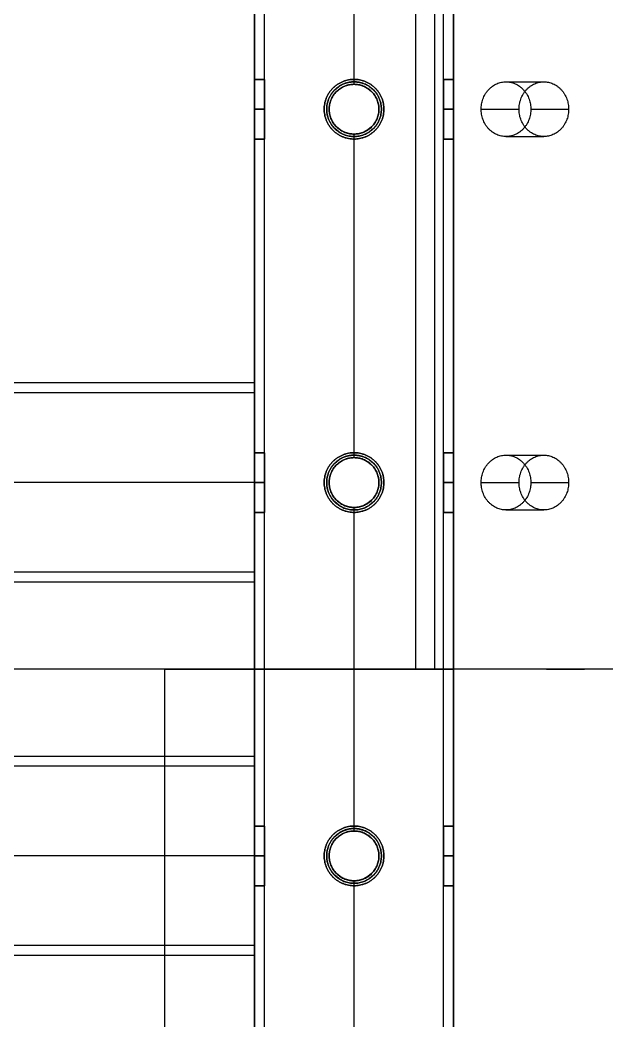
# Model space of a CAD drawing. Header units: millimetres. Extents: x -6529 to 809, y -8611 to 207.
# Drawn here: x -4727.2 to -4609.3, y -4500.6 to -4299.5 of the extents above; entities that cross this region are included whole.
import ezdxf

# ---------------------------------------------------------------- set-up
doc = ezdxf.new("R2010")
doc.units = ezdxf.units.MM
doc.header["$MEASUREMENT"] = 0
for name, color, linetype, true_color in [('gaten$11mm', 7, 'Continuous', 0xff6a35), ('platen', 7, 'Continuous', 0x007f00), ('staal', 5, 'Continuous', 0x0000ff)]:
    doc.layers.add(name, color=color, linetype=linetype, true_color=true_color)

# ---------------------------------------------------------------- blocks, each defined once
blk = doc.blocks.new('plaat base')
at = {"layer": 'platen'}
for p, q in [((545.5, 43.5), (545.5, 43.5, 18)), ((620.5, 43.5), (620.5, 43.5, 18)), ((540, 38), (540, 38, 18)), ((551, 38), (551, 38, 18)), ((615, 38), (615, 38, 18)), ((626, 38), (626, 38, 18)), ((545.5, 32.5), (545.5, 32.5, 18)), ((620.5, 32.5), (620.5, 32.5, 18)), ((58, -600), (1258, -600)), ((58, -600, 18), (1258, -600, 18)), ((20, -632), (20, -632, 18)), ((14.5, -637.5), (14.5, -637.5, 18)), ((25.5, -637.5), (25.5, -637.5, 18)), ((20, -643), (20, -643, 18)), ((20, -707), (20, -707, 18)), ((14.5, -712.5), (14.5, -712.5, 18)), ((25.5, -712.5), (25.5, -712.5, 18)), ((20, -718), (20, -718, 18))]:
    blk.add_line(p, q, dxfattribs=at)
for points in [[(658, 58), (508, 58), (358, 58)], [(658, 58, 18), (508, 58, 18), (358, 58, 18)], [(658, 58, 9), (508, 58, 9), (358, 58, 9)], [(658, 0), (658, 29), (658, 58)], [(658, 58), (658, 58, 9), (658, 58, 18)], [(658, 0, 18), (658, 29, 18), (658, 58, 18)], [(658, 0, 9), (658, 29, 9), (658, 58, 9)], [(658, 29), (658, 29, 9), (658, 29, 18)], [(58, -300), (58, -450), (58, -600)], [(58, -300, 18), (58, -450, 18), (58, -600, 18)], [(58, -300, 9), (58, -450, 9), (58, -600, 9)], [(58, -600), (29, -600), (0, -600)], [(0, -600), (0, -600, 9), (0, -600, 18)], [(58, -600, 18), (29, -600, 18), (0, -600, 18)], [(0, -600), (0, -750), (0, -900)], [(0, -600, 18), (0, -750, 18), (0, -900, 18)], [(58, -600, 9), (29, -600, 9), (0, -600, 9)], [(0, -600, 9), (0, -750, 9), (0, -900, 9)], [(29, -600), (29, -600, 9), (29, -600, 18)], [(58, -600), (58, -600, 9), (58, -600, 18)]]:
    blk.add_open_spline(points, degree=2, dxfattribs=at)
for points in [[(545.5, 43.5), (551, 43.5), (551, 38), (551, 32.5), (545.5, 32.5), (540, 32.5), (540, 38), (540, 43.5), (545.5, 43.5)], [(545.5, 43.5, 18), (551, 43.5, 18), (551, 38, 18), (551, 32.5, 18), (545.5, 32.5, 18), (540, 32.5, 18), (540, 38, 18), (540, 43.5, 18), (545.5, 43.5, 18)], [(620.5, 43.5), (626, 43.5), (626, 38), (626, 32.5), (620.5, 32.5), (615, 32.5), (615, 38), (615, 43.5), (620.5, 43.5)], [(620.5, 43.5, 18), (626, 43.5, 18), (626, 38, 18), (626, 32.5, 18), (620.5, 32.5, 18), (615, 32.5, 18), (615, 38, 18), (615, 43.5, 18), (620.5, 43.5, 18)], [(25.5, -637.5), (25.5, -643), (20, -643), (14.5, -643), (14.5, -637.5), (14.5, -632), (20, -632), (25.5, -632), (25.5, -637.5)], [(25.5, -637.5, 18), (25.5, -643, 18), (20, -643, 18), (14.5, -643, 18), (14.5, -637.5, 18), (14.5, -632, 18), (20, -632, 18), (25.5, -632, 18), (25.5, -637.5, 18)], [(25.5, -712.5), (25.5, -718), (20, -718), (14.5, -718), (14.5, -712.5), (14.5, -707), (20, -707), (25.5, -707), (25.5, -712.5)], [(25.5, -712.5, 18), (25.5, -718, 18), (20, -718, 18), (14.5, -718, 18), (14.5, -712.5, 18), (14.5, -707, 18), (20, -707, 18), (25.5, -707, 18), (25.5, -712.5, 18)]]:
    blk.add_rational_spline(points, [1, 0.707106781187, 1, 0.707106781187, 1, 0.707106781187, 1, 0.707106781187, 1], degree=2, knots=[-31.415927, -31.415927, -31.415927, -23.561945, -23.561945, -15.707963, -15.707963, -7.853982, -7.853982, 0, 0, 0], dxfattribs=at)
blk = doc.blocks.new('top plaat')
at = {"layer": 'platen'}
for p, q in [((20, -575), (20, -575, 18)), ((14.5, -580.5), (14.5, -580.5, 18)), ((25.5, -580.5), (25.5, -580.5, 18)), ((20, -586), (20, -586, 18)), ((0, -618), (1316, -618)), ((0, -618, 18), (1316, -618, 18)), ((20, -650), (20, -650, 18)), ((14.5, -655.5), (14.5, -655.5, 18)), ((25.5, -655.5), (25.5, -655.5, 18)), ((20, -661), (20, -661, 18)), ((20, -725), (20, -725, 18)), ((14.5, -730.5), (14.5, -730.5, 18)), ((25.5, -730.5), (25.5, -730.5, 18)), ((20, -736), (20, -736, 18))]:
    blk.add_line(p, q, dxfattribs=at)
for points in [[(0, 0), (0, -309), (0, -618), (0, -927), (0, -1236)], [(0, 0, 18), (0, -309, 18), (0, -618, 18), (0, -927, 18), (0, -1236, 18)], [(0, 0, 9), (0, -309, 9), (0, -618, 9), (0, -927, 9), (0, -1236, 9)]]:
    blk.add_open_spline(points, degree=2, knots=[4655.052018, 4655.052018, 4655.052018, 5274.345164, 5274.345164, 5893.638309, 5893.638309, 5893.638309], dxfattribs=at)
for points, knots in [([(25.5, -580.5), (25.5, -586), (20, -586), (14.5, -586), (14.5, -580.5), (14.5, -575), (20, -575), (25.5, -575), (25.5, -580.5)], [-31.415927, -31.415927, -31.415927, -23.561945, -23.561945, -15.707963, -15.707963, -7.853982, -7.853982, 0, 0, 0]), ([(25.5, -580.5, 18), (25.5, -586, 18), (20, -586, 18), (14.5, -586, 18), (14.5, -580.5, 18), (14.5, -575, 18), (20, -575, 18), (25.5, -575, 18), (25.5, -580.5, 18)], [-31.415927, -31.415927, -31.415927, -23.561945, -23.561945, -15.707963, -15.707963, -7.853982, -7.853982, 0, 0, 0]), ([(25.5, -580.5, 9), (25.5, -575, 9), (20, -575, 9), (14.5, -575, 9), (14.5, -580.5, 9), (14.5, -586, 9), (20, -586, 9), (25.5, -586, 9), (25.5, -580.5, 9)], [0, 0, 0, 7.853982, 7.853982, 15.707963, 15.707963, 23.561945, 23.561945, 31.415927, 31.415927, 31.415927]), ([(25.5, -655.5), (25.5, -661), (20, -661), (14.5, -661), (14.5, -655.5), (14.5, -650), (20, -650), (25.5, -650), (25.5, -655.5)], [-31.415927, -31.415927, -31.415927, -23.561945, -23.561945, -15.707963, -15.707963, -7.853982, -7.853982, 0, 0, 0]), ([(25.5, -655.5, 18), (25.5, -661, 18), (20, -661, 18), (14.5, -661, 18), (14.5, -655.5, 18), (14.5, -650, 18), (20, -650, 18), (25.5, -650, 18), (25.5, -655.5, 18)], [-31.415927, -31.415927, -31.415927, -23.561945, -23.561945, -15.707963, -15.707963, -7.853982, -7.853982, 0, 0, 0]), ([(25.5, -655.5, 9), (25.5, -650, 9), (20, -650, 9), (14.5, -650, 9), (14.5, -655.5, 9), (14.5, -661, 9), (20, -661, 9), (25.5, -661, 9), (25.5, -655.5, 9)], [0, 0, 0, 7.853982, 7.853982, 15.707963, 15.707963, 23.561945, 23.561945, 31.415927, 31.415927, 31.415927]), ([(25.5, -730.5), (25.5, -736), (20, -736), (14.5, -736), (14.5, -730.5), (14.5, -725), (20, -725), (25.5, -725), (25.5, -730.5)], [-31.415927, -31.415927, -31.415927, -23.561945, -23.561945, -15.707963, -15.707963, -7.853982, -7.853982, 0, 0, 0]), ([(25.5, -730.5, 18), (25.5, -736, 18), (20, -736, 18), (14.5, -736, 18), (14.5, -730.5, 18), (14.5, -725, 18), (20, -725, 18), (25.5, -725, 18), (25.5, -730.5, 18)], [-31.415927, -31.415927, -31.415927, -23.561945, -23.561945, -15.707963, -15.707963, -7.853982, -7.853982, 0, 0, 0]), ([(25.5, -730.5, 9), (25.5, -725, 9), (20, -725, 9), (14.5, -725, 9), (14.5, -730.5, 9), (14.5, -736, 9), (20, -736, 9), (25.5, -736, 9), (25.5, -730.5, 9)], [0, 0, 0, 7.853982, 7.853982, 15.707963, 15.707963, 23.561945, 23.561945, 31.415927, 31.415927, 31.415927])]:
    blk.add_rational_spline(points, [1, 0.707106781187, 1, 0.707106781187, 1, 0.707106781187, 1, 0.707106781187, 1], degree=2, knots=knots, dxfattribs=at)
blk.add_open_spline([(0, -618), (0, -618, 9), (0, -618, 18)], degree=2, dxfattribs=at)

msp = doc.modelspace()

# ---------------------------------------------------------------- linework, layer by layer
at = {"layer": 'gaten$11mm'}
for centre in [(-4660.11, -4317.39), (-4660.11, -4392.39), (-4660.11, -4467.39)]:
    msp.add_circle(centre, 5.5, dxfattribs=at)
at = {"layer": 'gaten$11mm', "extrusion": (1, 2.22045e-16, 0)}
for centre in [(-4317.39, 20, -4640.11), (-4392.39, 20, -4640.11), (-4467.39, 20, -4640.11)]:
    msp.add_circle(centre, 5.5, dxfattribs=at)
at = {"layer": 'staal'}
for p, q in [((-4680.11, -4311.39, 1296), (-4678.11, -4311.39, 1296)), ((-4678.11, -4311.39, 20), (-4680.11, -4311.39, 20)), ((-4660.11, -4311.39, 38), (-4660.11, -4311.39, 40)), ((-4660.11, -4311.39), (-4660.11, -4311.39, 2)), ((-4660.11, -4312.39, 1314), (-4660.11, -4312.39, 1316)), ((-4660.11, -4312.39, 1276), (-4660.11, -4312.39, 1278)), ((-4642.11, -4311.39, 1296), (-4640.11, -4311.39, 1296)), ((-4640.11, -4311.39, 20), (-4642.11, -4311.39, 20)), ((-4680.11, -4317.39, 1290), (-4678.11, -4317.39, 1290)), ((-4680.11, -4317.39, 1302), (-4678.11, -4317.39, 1302)), ((-4678.11, -4317.39, 14), (-4680.11, -4317.39, 14)), ((-4678.11, -4317.39, 26), (-4680.11, -4317.39, 26)), ((-4666.11, -4317.39, 38), (-4666.11, -4317.39, 40)), ((-4666.11, -4317.39), (-4666.11, -4317.39, 2)), ((-4665.11, -4317.39, 1276), (-4665.11, -4317.39, 1278)), ((-4665.11, -4317.39, 1314), (-4665.11, -4317.39, 1316)), ((-4655.11, -4317.39, 1314), (-4655.11, -4317.39, 1316)), ((-4655.11, -4317.39, 1276), (-4655.11, -4317.39, 1278)), ((-4654.11, -4317.39, 38), (-4654.11, -4317.39, 40)), ((-4654.11, -4317.39), (-4654.11, -4317.39, 2)), ((-4642.11, -4317.39, 1290), (-4640.11, -4317.39, 1290)), ((-4642.11, -4317.39, 1302), (-4640.11, -4317.39, 1302)), ((-4640.11, -4317.39, 14), (-4642.11, -4317.39, 14)), ((-4640.11, -4317.39, 26), (-4642.11, -4317.39, 26)), ((-4660.11, -4322.39, 1314), (-4660.11, -4322.39, 1316)), ((-4660.11, -4322.39, 1276), (-4660.11, -4322.39, 1278)), ((-4680.11, -4323.39, 1296), (-4678.11, -4323.39, 1296)), ((-4678.11, -4323.39, 20), (-4680.11, -4323.39, 20)), ((-4660.11, -4323.39, 38), (-4660.11, -4323.39, 40)), ((-4660.11, -4323.39), (-4660.11, -4323.39, 2)), ((-4642.11, -4323.39, 1296), (-4640.11, -4323.39, 1296)), ((-4640.11, -4323.39, 20), (-4642.11, -4323.39, 20)), ((-4680.11, -4372.39, 20), (-4680.11, -4374.39, 20)), ((-4680.11, -4386.39, 1296), (-4678.11, -4386.39, 1296)), ((-4678.11, -4386.39, 20), (-4680.11, -4386.39, 20)), ((-4660.11, -4386.39, 38), (-4660.11, -4386.39, 40)), ((-4660.11, -4386.39), (-4660.11, -4386.39, 2)), ((-4660.11, -4387.39, 1314), (-4660.11, -4387.39, 1316)), ((-4660.11, -4387.39, 1276), (-4660.11, -4387.39, 1278)), ((-4642.11, -4386.39, 1296), (-4640.11, -4386.39, 1296)), ((-4640.11, -4386.39, 20), (-4642.11, -4386.39, 20)), ((-4680.11, -4392.39, 1290), (-4678.11, -4392.39, 1290)), ((-4680.11, -4392.39, 1302), (-4678.11, -4392.39, 1302)), ((-4680.11, -4392.39, 40), (-4680.11, -4392.39, 38)), ((-4680.11, -4392.39, 2), (-4680.11, -4392.39)), ((-4678.11, -4392.39, 14), (-4680.11, -4392.39, 14)), ((-4678.11, -4392.39, 26), (-4680.11, -4392.39, 26)), ((-4666.11, -4392.39, 38), (-4666.11, -4392.39, 40)), ((-4666.11, -4392.39), (-4666.11, -4392.39, 2)), ((-4665.11, -4392.39, 1276), (-4665.11, -4392.39, 1278)), ((-4665.11, -4392.39, 1314), (-4665.11, -4392.39, 1316)), ((-4655.11, -4392.39, 1314), (-4655.11, -4392.39, 1316)), ((-4655.11, -4392.39, 1276), (-4655.11, -4392.39, 1278)), ((-4654.11, -4392.39, 38), (-4654.11, -4392.39, 40)), ((-4654.11, -4392.39), (-4654.11, -4392.39, 2)), ((-4642.11, -4392.39, 1290), (-4640.11, -4392.39, 1290)), ((-4642.11, -4392.39, 1302), (-4640.11, -4392.39, 1302)), ((-4640.11, -4392.39, 14), (-4642.11, -4392.39, 14)), ((-4640.11, -4392.39, 26), (-4642.11, -4392.39, 26)), ((-4660.11, -4397.39, 1314), (-4660.11, -4397.39, 1316)), ((-4660.11, -4397.39, 1276), (-4660.11, -4397.39, 1278)), ((-4680.11, -4398.39, 1296), (-4678.11, -4398.39, 1296)), ((-4678.11, -4398.39, 20), (-4680.11, -4398.39, 20)), ((-4660.11, -4398.39, 38), (-4660.11, -4398.39, 40)), ((-4660.11, -4398.39), (-4660.11, -4398.39, 2)), ((-4642.11, -4398.39, 1296), (-4640.11, -4398.39, 1296)), ((-4640.11, -4398.39, 20), (-4642.11, -4398.39, 20)), ((-4680.11, -4410.39, 20), (-4680.11, -4412.39, 20)), ((-4680.11, -4449.39, 1296), (-4680.11, -4447.39, 1296)), ((-4680.11, -4461.39, 1296), (-4678.11, -4461.39, 1296)), ((-4678.11, -4461.39, 20), (-4680.11, -4461.39, 20)), ((-4660.11, -4461.39, 38), (-4660.11, -4461.39, 40)), ((-4660.11, -4461.39), (-4660.11, -4461.39, 2)), ((-4642.11, -4461.39, 1296), (-4640.11, -4461.39, 1296)), ((-4640.11, -4461.39, 20), (-4642.11, -4461.39, 20)), ((-4660.11, -4462.39, 1314), (-4660.11, -4462.39, 1316)), ((-4660.11, -4462.39, 1276), (-4660.11, -4462.39, 1278)), ((-4680.11, -4467.39, 1316), (-4680.11, -4467.39, 1314)), ((-4680.11, -4467.39, 1278), (-4680.11, -4467.39, 1276)), ((-4680.11, -4467.39, 1290), (-4678.11, -4467.39, 1290)), ((-4680.11, -4467.39, 1302), (-4678.11, -4467.39, 1302)), ((-4678.11, -4467.39, 14), (-4680.11, -4467.39, 14)), ((-4678.11, -4467.39, 26), (-4680.11, -4467.39, 26)), ((-4666.11, -4467.39, 38), (-4666.11, -4467.39, 40)), ((-4666.11, -4467.39), (-4666.11, -4467.39, 2)), ((-4665.11, -4467.39, 1276), (-4665.11, -4467.39, 1278)), ((-4665.11, -4467.39, 1314), (-4665.11, -4467.39, 1316)), ((-4655.11, -4467.39, 1314), (-4655.11, -4467.39, 1316)), ((-4655.11, -4467.39, 1276), (-4655.11, -4467.39, 1278)), ((-4654.11, -4467.39, 38), (-4654.11, -4467.39, 40)), ((-4654.11, -4467.39), (-4654.11, -4467.39, 2)), ((-4642.11, -4467.39, 1290), (-4640.11, -4467.39, 1290)), ((-4642.11, -4467.39, 1302), (-4640.11, -4467.39, 1302)), ((-4640.11, -4467.39, 14), (-4642.11, -4467.39, 14)), ((-4640.11, -4467.39, 26), (-4642.11, -4467.39, 26)), ((-4680.11, -4473.39, 1296), (-4678.11, -4473.39, 1296)), ((-4678.11, -4473.39, 20), (-4680.11, -4473.39, 20)), ((-4660.11, -4472.39, 1314), (-4660.11, -4472.39, 1316)), ((-4660.11, -4472.39, 1276), (-4660.11, -4472.39, 1278)), ((-4660.11, -4473.39, 38), (-4660.11, -4473.39, 40)), ((-4660.11, -4473.39), (-4660.11, -4473.39, 2)), ((-4642.11, -4473.39, 1296), (-4640.11, -4473.39, 1296)), ((-4640.11, -4473.39, 20), (-4642.11, -4473.39, 20)), ((-4680.11, -4487.39, 1296), (-4680.11, -4485.39, 1296))]:
    msp.add_line(p, q, dxfattribs=at)
for points in [[(-4640.11, -5087.89), (-5956.11, -5087.89), (-5956.11, -3771.89), (-4640.11, -3771.89)], [(-4680.11, -5047.89), (-5916.11, -5047.89), (-5916.11, -3811.89), (-4680.11, -3811.89)]]:
    msp.add_lwpolyline(points, close=True, dxfattribs=at)
for centre in [(-4660.11, -4317.39, 1276), (-4660.11, -4317.39, 1315), (-4660.11, -4317.39, 1277), (-4660.11, -4392.39, 1276), (-4660.11, -4392.39, 1315), (-4660.11, -4392.39, 1277), (-4660.11, -4467.39, 1276), (-4660.11, -4467.39, 1315), (-4660.11, -4467.39, 1277)]:
    msp.add_circle(centre, 5, dxfattribs=at)
for points in [[(-4640.11, -5087.89, 1276), (-4640.11, -4429.89, 1276), (-4640.11, -3771.89, 1276)], [(-4640.11, -5087.89, 1316), (-4640.11, -4429.89, 1316), (-4640.11, -3771.89, 1316)], [(-4640.11, -5087.89), (-4640.11, -4429.89), (-4640.11, -3771.89)], [(-4640.11, -5087.89, 40), (-4640.11, -4429.89, 40), (-4640.11, -3771.89, 40)], [(-4642.11, -5085.89, 1314), (-4642.11, -4429.89, 1314), (-4642.11, -3773.89, 1314)], [(-4642.11, -5085.89, 1278), (-4642.11, -4429.89, 1278), (-4642.11, -3773.89, 1278)], [(-4642.11, -5085.89, 38), (-4642.11, -4429.89, 38), (-4642.11, -3773.89, 38)], [(-4642.11, -5085.89, 2), (-4642.11, -4429.89, 2), (-4642.11, -3773.89, 2)], [(-4678.11, -5049.89, 1314), (-4678.11, -4429.89, 1314), (-4678.11, -3809.89, 1314)], [(-4678.11, -5049.89, 1278), (-4678.11, -4429.89, 1278), (-4678.11, -3809.89, 1278)], [(-4678.11, -5049.89, 38), (-4678.11, -4429.89, 38), (-4678.11, -3809.89, 38)], [(-4678.11, -5049.89, 2), (-4678.11, -4429.89, 2), (-4678.11, -3809.89, 2)], [(-4680.11, -5047.89, 1276), (-4680.11, -4429.89, 1276), (-4680.11, -3811.89, 1276)], [(-4680.11, -5047.89, 1316), (-4680.11, -4429.89, 1316), (-4680.11, -3811.89, 1316)], [(-4680.11, -5047.89), (-4680.11, -4429.89), (-4680.11, -3811.89)], [(-4680.11, -5047.89, 40), (-4680.11, -4429.89, 40), (-4680.11, -3811.89, 40)], [(-4680.11, -4311.39, 1296), (-4680.11, -4279.89, 1296), (-4680.11, -4248.39, 1296)], [(-4680.11, -4311.39, 20), (-4680.11, -4279.89, 20), (-4680.11, -4248.39, 20)], [(-4678.11, -4311.39, 1296), (-4678.11, -4279.89, 1296), (-4678.11, -4248.39, 1296)], [(-4678.11, -4311.39, 20), (-4678.11, -4279.89, 20), (-4678.11, -4248.39, 20)], [(-4660.11, -4312.39, 1316), (-4660.11, -4279.89, 1316), (-4660.11, -4247.39, 1316)], [(-4660.11, -4312.39, 1314), (-4660.11, -4279.89, 1314), (-4660.11, -4247.39, 1314)], [(-4660.11, -4312.39, 1278), (-4660.11, -4279.89, 1278), (-4660.11, -4247.39, 1278)], [(-4660.11, -4312.39, 1276), (-4660.11, -4279.89, 1276), (-4660.11, -4247.39, 1276)], [(-4660.11, -4311.39, 40), (-4660.11, -4279.89, 40), (-4660.11, -4248.39, 40)], [(-4660.11, -4311.39, 38), (-4660.11, -4279.89, 38), (-4660.11, -4248.39, 38)], [(-4660.11, -4311.39, 2), (-4660.11, -4279.89, 2), (-4660.11, -4248.39, 2)], [(-4660.11, -4311.39), (-4660.11, -4279.89), (-4660.11, -4248.39)], [(-4642.11, -4311.39, 1296), (-4642.11, -4279.89, 1296), (-4642.11, -4248.39, 1296)], [(-4642.11, -4311.39, 20), (-4642.11, -4279.89, 20), (-4642.11, -4248.39, 20)], [(-4640.11, -4311.39, 1296), (-4640.11, -4279.89, 1296), (-4640.11, -4248.39, 1296)], [(-4640.11, -4311.39, 20), (-4640.11, -4279.89, 20), (-4640.11, -4248.39, 20)], [(-4660.11, -4387.39, 1316), (-4660.11, -4354.89, 1316), (-4660.11, -4322.39, 1316)], [(-4660.11, -4387.39, 1314), (-4660.11, -4354.89, 1314), (-4660.11, -4322.39, 1314)], [(-4660.11, -4387.39, 1278), (-4660.11, -4354.89, 1278), (-4660.11, -4322.39, 1278)], [(-4660.11, -4387.39, 1276), (-4660.11, -4354.89, 1276), (-4660.11, -4322.39, 1276)], [(-4680.11, -4386.39, 1296), (-4680.11, -4354.89, 1296), (-4680.11, -4323.39, 1296)], [(-4680.11, -4386.39, 20), (-4680.11, -4354.89, 20), (-4680.11, -4323.39, 20)], [(-4678.11, -4386.39, 1296), (-4678.11, -4354.89, 1296), (-4678.11, -4323.39, 1296)], [(-4678.11, -4386.39, 20), (-4678.11, -4354.89, 20), (-4678.11, -4323.39, 20)], [(-4660.11, -4386.39, 40), (-4660.11, -4354.89, 40), (-4660.11, -4323.39, 40)], [(-4660.11, -4386.39, 38), (-4660.11, -4354.89, 38), (-4660.11, -4323.39, 38)], [(-4660.11, -4386.39, 2), (-4660.11, -4354.89, 2), (-4660.11, -4323.39, 2)], [(-4660.11, -4386.39), (-4660.11, -4354.89), (-4660.11, -4323.39)], [(-4642.11, -4386.39, 1296), (-4642.11, -4354.89, 1296), (-4642.11, -4323.39, 1296)], [(-4642.11, -4386.39, 20), (-4642.11, -4354.89, 20), (-4642.11, -4323.39, 20)], [(-4640.11, -4386.39, 1296), (-4640.11, -4354.89, 1296), (-4640.11, -4323.39, 1296)], [(-4640.11, -4386.39, 20), (-4640.11, -4354.89, 20), (-4640.11, -4323.39, 20)], [(-4680.11, -4372.39), (-4997.86, -4372.39), (-5315.61, -4372.39)], [(-4680.11, -4372.39, 40), (-4997.86, -4372.39, 40), (-5315.61, -4372.39, 40)], [(-4680.11, -4372.39, 20), (-4704.86, -4372.39, 20), (-4729.61, -4372.39, 20)], [(-4680.11, -4372.39), (-4680.11, -4392.39), (-4680.11, -4412.39)], [(-4680.11, -4412.39, 40), (-4680.11, -4392.39, 40), (-4680.11, -4372.39, 40)], [(-4680.11, -4372.39, 40), (-4680.11, -4372.39, 20), (-4680.11, -4372.39)], [(-4680.11, -4374.39, 2), (-4997.86, -4374.39, 2), (-5315.61, -4374.39, 2)], [(-4680.11, -4374.39, 38), (-4997.86, -4374.39, 38), (-5315.61, -4374.39, 38)], [(-4680.11, -4374.39, 20), (-4704.86, -4374.39, 20), (-4729.61, -4374.39, 20)], [(-4680.11, -4410.39, 2), (-4680.11, -4392.39, 2), (-4680.11, -4374.39, 2)], [(-4680.11, -4374.39, 2), (-4680.11, -4374.39, 20), (-4680.11, -4374.39, 38)], [(-4680.11, -4374.39, 38), (-4680.11, -4392.39, 38), (-4680.11, -4410.39, 38)], [(-4680.11, -4392.39), (-4704.86, -4392.39), (-4729.61, -4392.39)], [(-4680.11, -4392.39, 40), (-4704.86, -4392.39, 40), (-4729.61, -4392.39, 40)], [(-4680.11, -4392.39, 2), (-4704.86, -4392.39, 2), (-4729.61, -4392.39, 2)], [(-4680.11, -4392.39, 38), (-4704.86, -4392.39, 38), (-4729.61, -4392.39, 38)], [(-4660.11, -4462.39, 1316), (-4660.11, -4429.89, 1316), (-4660.11, -4397.39, 1316)], [(-4660.11, -4462.39, 1314), (-4660.11, -4429.89, 1314), (-4660.11, -4397.39, 1314)], [(-4660.11, -4462.39, 1278), (-4660.11, -4429.89, 1278), (-4660.11, -4397.39, 1278)], [(-4660.11, -4462.39, 1276), (-4660.11, -4429.89, 1276), (-4660.11, -4397.39, 1276)], [(-4680.11, -4461.39, 1296), (-4680.11, -4429.89, 1296), (-4680.11, -4398.39, 1296)], [(-4680.11, -4461.39, 20), (-4680.11, -4429.89, 20), (-4680.11, -4398.39, 20)], [(-4678.11, -4461.39, 1296), (-4678.11, -4429.89, 1296), (-4678.11, -4398.39, 1296)], [(-4678.11, -4461.39, 20), (-4678.11, -4429.89, 20), (-4678.11, -4398.39, 20)], [(-4660.11, -4461.39, 40), (-4660.11, -4429.89, 40), (-4660.11, -4398.39, 40)], [(-4660.11, -4461.39, 38), (-4660.11, -4429.89, 38), (-4660.11, -4398.39, 38)], [(-4660.11, -4461.39, 2), (-4660.11, -4429.89, 2), (-4660.11, -4398.39, 2)], [(-4660.11, -4461.39), (-4660.11, -4429.89), (-4660.11, -4398.39)], [(-4642.11, -4461.39, 1296), (-4642.11, -4429.89, 1296), (-4642.11, -4398.39, 1296)], [(-4642.11, -4461.39, 20), (-4642.11, -4429.89, 20), (-4642.11, -4398.39, 20)], [(-4640.11, -4461.39, 1296), (-4640.11, -4429.89, 1296), (-4640.11, -4398.39, 1296)], [(-4640.11, -4461.39, 20), (-4640.11, -4429.89, 20), (-4640.11, -4398.39, 20)], [(-4680.11, -4410.39, 2), (-4997.86, -4410.39, 2), (-5315.61, -4410.39, 2)], [(-4680.11, -4410.39, 38), (-4997.86, -4410.39, 38), (-5315.61, -4410.39, 38)], [(-4680.11, -4410.39, 20), (-4704.86, -4410.39, 20), (-4729.61, -4410.39, 20)], [(-4680.11, -4410.39, 38), (-4680.11, -4410.39, 20), (-4680.11, -4410.39, 2)], [(-4680.11, -4412.39), (-4997.86, -4412.39), (-5315.61, -4412.39)], [(-4680.11, -4412.39, 40), (-4997.86, -4412.39, 40), (-5315.61, -4412.39, 40)], [(-4680.11, -4412.39, 20), (-4704.86, -4412.39, 20), (-4729.61, -4412.39, 20)], [(-4680.11, -4412.39), (-4680.11, -4412.39, 20), (-4680.11, -4412.39, 40)], [(-4680.11, -4429.89, 1276), (-4680.11, -4429.89, 1296), (-4680.11, -4429.89, 1316)], [(-4680.11, -4429.89, 1316), (-4660.11, -4429.89, 1316), (-4640.11, -4429.89, 1316)], [(-4640.11, -4429.89, 1276), (-4660.11, -4429.89, 1276), (-4680.11, -4429.89, 1276)], [(-4680.11, -4429.89), (-4680.11, -4429.89, 20), (-4680.11, -4429.89, 40)], [(-4680.11, -4429.89, 40), (-4660.11, -4429.89, 40), (-4640.11, -4429.89, 40)], [(-4640.11, -4429.89), (-4660.11, -4429.89), (-4680.11, -4429.89)], [(-4642.11, -4429.89, 1314), (-4660.11, -4429.89, 1314), (-4678.11, -4429.89, 1314)], [(-4678.11, -4429.89, 1314), (-4678.11, -4429.89, 1296), (-4678.11, -4429.89, 1278)], [(-4678.11, -4429.89, 1278), (-4660.11, -4429.89, 1278), (-4642.11, -4429.89, 1278)], [(-4642.11, -4429.89, 38), (-4660.11, -4429.89, 38), (-4678.11, -4429.89, 38)], [(-4678.11, -4429.89, 38), (-4678.11, -4429.89, 20), (-4678.11, -4429.89, 2)], [(-4678.11, -4429.89, 2), (-4660.11, -4429.89, 2), (-4642.11, -4429.89, 2)], [(-4642.11, -4429.89, 1278), (-4642.11, -4429.89, 1296), (-4642.11, -4429.89, 1314)], [(-4642.11, -4429.89, 2), (-4642.11, -4429.89, 20), (-4642.11, -4429.89, 38)], [(-4640.11, -4429.89, 1316), (-4640.11, -4429.89, 1296), (-4640.11, -4429.89, 1276)], [(-4640.11, -4429.89, 40), (-4640.11, -4429.89, 20), (-4640.11, -4429.89)], [(-4680.11, -4447.39, 1276), (-4997.86, -4447.39, 1276), (-5315.61, -4447.39, 1276)], [(-4680.11, -4447.39, 1316), (-4997.86, -4447.39, 1316), (-5315.61, -4447.39, 1316)], [(-4680.11, -4447.39, 1296), (-4704.86, -4447.39, 1296), (-4729.61, -4447.39, 1296)], [(-4680.11, -4487.39, 1276), (-4680.11, -4467.39, 1276), (-4680.11, -4447.39, 1276)], [(-4680.11, -4447.39, 1276), (-4680.11, -4447.39, 1296), (-4680.11, -4447.39, 1316)], [(-4680.11, -4447.39, 1316), (-4680.11, -4467.39, 1316), (-4680.11, -4487.39, 1316)], [(-4680.11, -4449.39, 1278), (-4997.86, -4449.39, 1278), (-5315.61, -4449.39, 1278)], [(-4680.11, -4449.39, 1314), (-4997.86, -4449.39, 1314), (-5315.61, -4449.39, 1314)], [(-4680.11, -4449.39, 1296), (-4704.86, -4449.39, 1296), (-4729.61, -4449.39, 1296)], [(-4680.11, -4449.39, 1314), (-4680.11, -4449.39, 1296), (-4680.11, -4449.39, 1278)], [(-4680.11, -4449.39, 1278), (-4680.11, -4467.39, 1278), (-4680.11, -4485.39, 1278)], [(-4680.11, -4485.39, 1314), (-4680.11, -4467.39, 1314), (-4680.11, -4449.39, 1314)], [(-4680.11, -4467.39, 1276), (-4704.86, -4467.39, 1276), (-4729.61, -4467.39, 1276)], [(-4680.11, -4467.39, 1316), (-4704.86, -4467.39, 1316), (-4729.61, -4467.39, 1316)], [(-4680.11, -4467.39, 1278), (-4704.86, -4467.39, 1278), (-4729.61, -4467.39, 1278)], [(-4680.11, -4467.39, 1314), (-4704.86, -4467.39, 1314), (-4729.61, -4467.39, 1314)], [(-4680.11, -4536.39, 1296), (-4680.11, -4504.89, 1296), (-4680.11, -4473.39, 1296)], [(-4680.11, -4536.39, 20), (-4680.11, -4504.89, 20), (-4680.11, -4473.39, 20)], [(-4678.11, -4536.39, 1296), (-4678.11, -4504.89, 1296), (-4678.11, -4473.39, 1296)], [(-4678.11, -4536.39, 20), (-4678.11, -4504.89, 20), (-4678.11, -4473.39, 20)], [(-4660.11, -4537.39, 1316), (-4660.11, -4504.89, 1316), (-4660.11, -4472.39, 1316)], [(-4660.11, -4537.39, 1314), (-4660.11, -4504.89, 1314), (-4660.11, -4472.39, 1314)], [(-4660.11, -4537.39, 1278), (-4660.11, -4504.89, 1278), (-4660.11, -4472.39, 1278)], [(-4660.11, -4537.39, 1276), (-4660.11, -4504.89, 1276), (-4660.11, -4472.39, 1276)], [(-4660.11, -4536.39, 40), (-4660.11, -4504.89, 40), (-4660.11, -4473.39, 40)], [(-4660.11, -4536.39, 38), (-4660.11, -4504.89, 38), (-4660.11, -4473.39, 38)], [(-4660.11, -4536.39, 2), (-4660.11, -4504.89, 2), (-4660.11, -4473.39, 2)], [(-4660.11, -4536.39), (-4660.11, -4504.89), (-4660.11, -4473.39)], [(-4642.11, -4536.39, 1296), (-4642.11, -4504.89, 1296), (-4642.11, -4473.39, 1296)], [(-4642.11, -4536.39, 20), (-4642.11, -4504.89, 20), (-4642.11, -4473.39, 20)], [(-4640.11, -4536.39, 1296), (-4640.11, -4504.89, 1296), (-4640.11, -4473.39, 1296)], [(-4640.11, -4536.39, 20), (-4640.11, -4504.89, 20), (-4640.11, -4473.39, 20)], [(-4680.11, -4485.39, 1278), (-4997.86, -4485.39, 1278), (-5315.61, -4485.39, 1278)], [(-4680.11, -4485.39, 1314), (-4997.86, -4485.39, 1314), (-5315.61, -4485.39, 1314)], [(-4680.11, -4485.39, 1296), (-4704.86, -4485.39, 1296), (-4729.61, -4485.39, 1296)], [(-4680.11, -4485.39, 1278), (-4680.11, -4485.39, 1296), (-4680.11, -4485.39, 1314)], [(-4680.11, -4487.39, 1276), (-4997.86, -4487.39, 1276), (-5315.61, -4487.39, 1276)], [(-4680.11, -4487.39, 1316), (-4997.86, -4487.39, 1316), (-5315.61, -4487.39, 1316)], [(-4680.11, -4487.39, 1296), (-4704.86, -4487.39, 1296), (-4729.61, -4487.39, 1296)], [(-4680.11, -4487.39, 1316), (-4680.11, -4487.39, 1296), (-4680.11, -4487.39, 1276)]]:
    msp.add_open_spline(points, degree=2, dxfattribs=at)
for points, knots in [([(-4680.11, -4317.39, 1290), (-4680.11, -4311.39, 1290), (-4680.11, -4311.39, 1296), (-4680.11, -4311.39, 1302), (-4680.11, -4317.39, 1302), (-4680.11, -4323.39, 1302), (-4680.11, -4323.39, 1296), (-4680.11, -4323.39, 1290), (-4680.11, -4317.39, 1290)], [-31.415927, -31.415927, -31.415927, -23.561945, -23.561945, -15.707963, -15.707963, -7.853982, -7.853982, 0, 0, 0]), ([(-4680.11, -4317.39, 14), (-4680.11, -4311.39, 14), (-4680.11, -4311.39, 20), (-4680.11, -4311.39, 26), (-4680.11, -4317.39, 26), (-4680.11, -4323.39, 26), (-4680.11, -4323.39, 20), (-4680.11, -4323.39, 14), (-4680.11, -4317.39, 14)], [-31.415927, -31.415927, -31.415927, -23.561945, -23.561945, -15.707963, -15.707963, -7.853982, -7.853982, 0, 0, 0]), ([(-4678.11, -4317.39, 1290), (-4678.11, -4323.39, 1290), (-4678.11, -4323.39, 1296), (-4678.11, -4323.39, 1302), (-4678.11, -4317.39, 1302), (-4678.11, -4311.39, 1302), (-4678.11, -4311.39, 1296), (-4678.11, -4311.39, 1290), (-4678.11, -4317.39, 1290)], [0, 0, 0, 7.853982, 7.853982, 15.707963, 15.707963, 23.561945, 23.561945, 31.415927, 31.415927, 31.415927]), ([(-4678.11, -4317.39, 14), (-4678.11, -4323.39, 14), (-4678.11, -4323.39, 20), (-4678.11, -4323.39, 26), (-4678.11, -4317.39, 26), (-4678.11, -4311.39, 26), (-4678.11, -4311.39, 20), (-4678.11, -4311.39, 14), (-4678.11, -4317.39, 14)], [0, 0, 0, 7.853982, 7.853982, 15.707963, 15.707963, 23.561945, 23.561945, 31.415927, 31.415927, 31.415927]), ([(-4666.11, -4317.39, 40), (-4666.11, -4311.39, 40), (-4660.11, -4311.39, 40), (-4654.11, -4311.39, 40), (-4654.11, -4317.39, 40), (-4654.11, -4323.39, 40), (-4660.11, -4323.39, 40), (-4666.11, -4323.39, 40), (-4666.11, -4317.39, 40)], [-31.415927, -31.415927, -31.415927, -23.561945, -23.561945, -15.707963, -15.707963, -7.853982, -7.853982, 0, 0, 0]), ([(-4666.11, -4317.39, 38), (-4666.11, -4323.39, 38), (-4660.11, -4323.39, 38), (-4654.11, -4323.39, 38), (-4654.11, -4317.39, 38), (-4654.11, -4311.39, 38), (-4660.11, -4311.39, 38), (-4666.11, -4311.39, 38), (-4666.11, -4317.39, 38)], [0, 0, 0, 7.853982, 7.853982, 15.707963, 15.707963, 23.561945, 23.561945, 31.415927, 31.415927, 31.415927]), ([(-4666.11, -4317.39, 2), (-4666.11, -4311.39, 2), (-4660.11, -4311.39, 2), (-4654.11, -4311.39, 2), (-4654.11, -4317.39, 2), (-4654.11, -4323.39, 2), (-4660.11, -4323.39, 2), (-4666.11, -4323.39, 2), (-4666.11, -4317.39, 2)], [-31.415927, -31.415927, -31.415927, -23.561945, -23.561945, -15.707963, -15.707963, -7.853982, -7.853982, 0, 0, 0]), ([(-4666.11, -4317.39), (-4666.11, -4323.39), (-4660.11, -4323.39), (-4654.11, -4323.39), (-4654.11, -4317.39), (-4654.11, -4311.39), (-4660.11, -4311.39), (-4666.11, -4311.39), (-4666.11, -4317.39)], [0, 0, 0, 7.853982, 7.853982, 15.707963, 15.707963, 23.561945, 23.561945, 31.415927, 31.415927, 31.415927]), ([(-4665.11, -4317.39, 1316), (-4665.11, -4312.39, 1316), (-4660.11, -4312.39, 1316), (-4655.11, -4312.39, 1316), (-4655.11, -4317.39, 1316), (-4655.11, -4322.39, 1316), (-4660.11, -4322.39, 1316), (-4665.11, -4322.39, 1316), (-4665.11, -4317.39, 1316)], [-31.415927, -31.415927, -31.415927, -23.561945, -23.561945, -15.707963, -15.707963, -7.853982, -7.853982, 0, 0, 0]), ([(-4665.11, -4317.39, 1314), (-4665.11, -4322.39, 1314), (-4660.11, -4322.39, 1314), (-4655.11, -4322.39, 1314), (-4655.11, -4317.39, 1314), (-4655.11, -4312.39, 1314), (-4660.11, -4312.39, 1314), (-4665.11, -4312.39, 1314), (-4665.11, -4317.39, 1314)], [0, 0, 0, 7.853982, 7.853982, 15.707963, 15.707963, 23.561945, 23.561945, 31.415927, 31.415927, 31.415927]), ([(-4665.11, -4317.39, 1278), (-4665.11, -4312.39, 1278), (-4660.11, -4312.39, 1278), (-4655.11, -4312.39, 1278), (-4655.11, -4317.39, 1278), (-4655.11, -4322.39, 1278), (-4660.11, -4322.39, 1278), (-4665.11, -4322.39, 1278), (-4665.11, -4317.39, 1278)], [-31.415927, -31.415927, -31.415927, -23.561945, -23.561945, -15.707963, -15.707963, -7.853982, -7.853982, 0, 0, 0]), ([(-4642.11, -4317.39, 1290), (-4642.11, -4311.39, 1290), (-4642.11, -4311.39, 1296), (-4642.11, -4311.39, 1302), (-4642.11, -4317.39, 1302), (-4642.11, -4323.39, 1302), (-4642.11, -4323.39, 1296), (-4642.11, -4323.39, 1290), (-4642.11, -4317.39, 1290)], [-31.415927, -31.415927, -31.415927, -23.561945, -23.561945, -15.707963, -15.707963, -7.853982, -7.853982, 0, 0, 0]), ([(-4642.11, -4317.39, 14), (-4642.11, -4311.39, 14), (-4642.11, -4311.39, 20), (-4642.11, -4311.39, 26), (-4642.11, -4317.39, 26), (-4642.11, -4323.39, 26), (-4642.11, -4323.39, 20), (-4642.11, -4323.39, 14), (-4642.11, -4317.39, 14)], [-31.415927, -31.415927, -31.415927, -23.561945, -23.561945, -15.707963, -15.707963, -7.853982, -7.853982, 0, 0, 0]), ([(-4640.11, -4317.39, 1290), (-4640.11, -4323.39, 1290), (-4640.11, -4323.39, 1296), (-4640.11, -4323.39, 1302), (-4640.11, -4317.39, 1302), (-4640.11, -4311.39, 1302), (-4640.11, -4311.39, 1296), (-4640.11, -4311.39, 1290), (-4640.11, -4317.39, 1290)], [0, 0, 0, 7.853982, 7.853982, 15.707963, 15.707963, 23.561945, 23.561945, 31.415927, 31.415927, 31.415927]), ([(-4640.11, -4317.39, 14), (-4640.11, -4323.39, 14), (-4640.11, -4323.39, 20), (-4640.11, -4323.39, 26), (-4640.11, -4317.39, 26), (-4640.11, -4311.39, 26), (-4640.11, -4311.39, 20), (-4640.11, -4311.39, 14), (-4640.11, -4317.39, 14)], [0, 0, 0, 7.853982, 7.853982, 15.707963, 15.707963, 23.561945, 23.561945, 31.415927, 31.415927, 31.415927]), ([(-4680.11, -4392.39, 1290), (-4680.11, -4386.39, 1290), (-4680.11, -4386.39, 1296), (-4680.11, -4386.39, 1302), (-4680.11, -4392.39, 1302), (-4680.11, -4398.39, 1302), (-4680.11, -4398.39, 1296), (-4680.11, -4398.39, 1290), (-4680.11, -4392.39, 1290)], [-31.415927, -31.415927, -31.415927, -23.561945, -23.561945, -15.707963, -15.707963, -7.853982, -7.853982, 0, 0, 0]), ([(-4680.11, -4392.39, 14), (-4680.11, -4386.39, 14), (-4680.11, -4386.39, 20), (-4680.11, -4386.39, 26), (-4680.11, -4392.39, 26), (-4680.11, -4398.39, 26), (-4680.11, -4398.39, 20), (-4680.11, -4398.39, 14), (-4680.11, -4392.39, 14)], [-31.415927, -31.415927, -31.415927, -23.561945, -23.561945, -15.707963, -15.707963, -7.853982, -7.853982, 0, 0, 0]), ([(-4678.11, -4392.39, 1290), (-4678.11, -4398.39, 1290), (-4678.11, -4398.39, 1296), (-4678.11, -4398.39, 1302), (-4678.11, -4392.39, 1302), (-4678.11, -4386.39, 1302), (-4678.11, -4386.39, 1296), (-4678.11, -4386.39, 1290), (-4678.11, -4392.39, 1290)], [0, 0, 0, 7.853982, 7.853982, 15.707963, 15.707963, 23.561945, 23.561945, 31.415927, 31.415927, 31.415927]), ([(-4678.11, -4392.39, 14), (-4678.11, -4398.39, 14), (-4678.11, -4398.39, 20), (-4678.11, -4398.39, 26), (-4678.11, -4392.39, 26), (-4678.11, -4386.39, 26), (-4678.11, -4386.39, 20), (-4678.11, -4386.39, 14), (-4678.11, -4392.39, 14)], [0, 0, 0, 7.853982, 7.853982, 15.707963, 15.707963, 23.561945, 23.561945, 31.415927, 31.415927, 31.415927]), ([(-4666.11, -4392.39, 40), (-4666.11, -4386.39, 40), (-4660.11, -4386.39, 40), (-4654.11, -4386.39, 40), (-4654.11, -4392.39, 40), (-4654.11, -4398.39, 40), (-4660.11, -4398.39, 40), (-4666.11, -4398.39, 40), (-4666.11, -4392.39, 40)], [-31.415927, -31.415927, -31.415927, -23.561945, -23.561945, -15.707963, -15.707963, -7.853982, -7.853982, 0, 0, 0]), ([(-4666.11, -4392.39, 38), (-4666.11, -4398.39, 38), (-4660.11, -4398.39, 38), (-4654.11, -4398.39, 38), (-4654.11, -4392.39, 38), (-4654.11, -4386.39, 38), (-4660.11, -4386.39, 38), (-4666.11, -4386.39, 38), (-4666.11, -4392.39, 38)], [0, 0, 0, 7.853982, 7.853982, 15.707963, 15.707963, 23.561945, 23.561945, 31.415927, 31.415927, 31.415927]), ([(-4666.11, -4392.39, 2), (-4666.11, -4386.39, 2), (-4660.11, -4386.39, 2), (-4654.11, -4386.39, 2), (-4654.11, -4392.39, 2), (-4654.11, -4398.39, 2), (-4660.11, -4398.39, 2), (-4666.11, -4398.39, 2), (-4666.11, -4392.39, 2)], [-31.415927, -31.415927, -31.415927, -23.561945, -23.561945, -15.707963, -15.707963, -7.853982, -7.853982, 0, 0, 0]), ([(-4666.11, -4392.39), (-4666.11, -4398.39), (-4660.11, -4398.39), (-4654.11, -4398.39), (-4654.11, -4392.39), (-4654.11, -4386.39), (-4660.11, -4386.39), (-4666.11, -4386.39), (-4666.11, -4392.39)], [0, 0, 0, 7.853982, 7.853982, 15.707963, 15.707963, 23.561945, 23.561945, 31.415927, 31.415927, 31.415927]), ([(-4665.11, -4392.39, 1316), (-4665.11, -4387.39, 1316), (-4660.11, -4387.39, 1316), (-4655.11, -4387.39, 1316), (-4655.11, -4392.39, 1316), (-4655.11, -4397.39, 1316), (-4660.11, -4397.39, 1316), (-4665.11, -4397.39, 1316), (-4665.11, -4392.39, 1316)], [-31.415927, -31.415927, -31.415927, -23.561945, -23.561945, -15.707963, -15.707963, -7.853982, -7.853982, 0, 0, 0]), ([(-4665.11, -4392.39, 1314), (-4665.11, -4397.39, 1314), (-4660.11, -4397.39, 1314), (-4655.11, -4397.39, 1314), (-4655.11, -4392.39, 1314), (-4655.11, -4387.39, 1314), (-4660.11, -4387.39, 1314), (-4665.11, -4387.39, 1314), (-4665.11, -4392.39, 1314)], [0, 0, 0, 7.853982, 7.853982, 15.707963, 15.707963, 23.561945, 23.561945, 31.415927, 31.415927, 31.415927]), ([(-4665.11, -4392.39, 1278), (-4665.11, -4387.39, 1278), (-4660.11, -4387.39, 1278), (-4655.11, -4387.39, 1278), (-4655.11, -4392.39, 1278), (-4655.11, -4397.39, 1278), (-4660.11, -4397.39, 1278), (-4665.11, -4397.39, 1278), (-4665.11, -4392.39, 1278)], [-31.415927, -31.415927, -31.415927, -23.561945, -23.561945, -15.707963, -15.707963, -7.853982, -7.853982, 0, 0, 0]), ([(-4642.11, -4392.39, 1290), (-4642.11, -4386.39, 1290), (-4642.11, -4386.39, 1296), (-4642.11, -4386.39, 1302), (-4642.11, -4392.39, 1302), (-4642.11, -4398.39, 1302), (-4642.11, -4398.39, 1296), (-4642.11, -4398.39, 1290), (-4642.11, -4392.39, 1290)], [-31.415927, -31.415927, -31.415927, -23.561945, -23.561945, -15.707963, -15.707963, -7.853982, -7.853982, 0, 0, 0]), ([(-4642.11, -4392.39, 14), (-4642.11, -4386.39, 14), (-4642.11, -4386.39, 20), (-4642.11, -4386.39, 26), (-4642.11, -4392.39, 26), (-4642.11, -4398.39, 26), (-4642.11, -4398.39, 20), (-4642.11, -4398.39, 14), (-4642.11, -4392.39, 14)], [-31.415927, -31.415927, -31.415927, -23.561945, -23.561945, -15.707963, -15.707963, -7.853982, -7.853982, 0, 0, 0]), ([(-4640.11, -4392.39, 1290), (-4640.11, -4398.39, 1290), (-4640.11, -4398.39, 1296), (-4640.11, -4398.39, 1302), (-4640.11, -4392.39, 1302), (-4640.11, -4386.39, 1302), (-4640.11, -4386.39, 1296), (-4640.11, -4386.39, 1290), (-4640.11, -4392.39, 1290)], [0, 0, 0, 7.853982, 7.853982, 15.707963, 15.707963, 23.561945, 23.561945, 31.415927, 31.415927, 31.415927]), ([(-4640.11, -4392.39, 14), (-4640.11, -4398.39, 14), (-4640.11, -4398.39, 20), (-4640.11, -4398.39, 26), (-4640.11, -4392.39, 26), (-4640.11, -4386.39, 26), (-4640.11, -4386.39, 20), (-4640.11, -4386.39, 14), (-4640.11, -4392.39, 14)], [0, 0, 0, 7.853982, 7.853982, 15.707963, 15.707963, 23.561945, 23.561945, 31.415927, 31.415927, 31.415927]), ([(-4680.11, -4467.39, 1290), (-4680.11, -4461.39, 1290), (-4680.11, -4461.39, 1296), (-4680.11, -4461.39, 1302), (-4680.11, -4467.39, 1302), (-4680.11, -4473.39, 1302), (-4680.11, -4473.39, 1296), (-4680.11, -4473.39, 1290), (-4680.11, -4467.39, 1290)], [-31.415927, -31.415927, -31.415927, -23.561945, -23.561945, -15.707963, -15.707963, -7.853982, -7.853982, 0, 0, 0]), ([(-4680.11, -4467.39, 14), (-4680.11, -4461.39, 14), (-4680.11, -4461.39, 20), (-4680.11, -4461.39, 26), (-4680.11, -4467.39, 26), (-4680.11, -4473.39, 26), (-4680.11, -4473.39, 20), (-4680.11, -4473.39, 14), (-4680.11, -4467.39, 14)], [-31.415927, -31.415927, -31.415927, -23.561945, -23.561945, -15.707963, -15.707963, -7.853982, -7.853982, 0, 0, 0]), ([(-4678.11, -4467.39, 1290), (-4678.11, -4473.39, 1290), (-4678.11, -4473.39, 1296), (-4678.11, -4473.39, 1302), (-4678.11, -4467.39, 1302), (-4678.11, -4461.39, 1302), (-4678.11, -4461.39, 1296), (-4678.11, -4461.39, 1290), (-4678.11, -4467.39, 1290)], [0, 0, 0, 7.853982, 7.853982, 15.707963, 15.707963, 23.561945, 23.561945, 31.415927, 31.415927, 31.415927]), ([(-4678.11, -4467.39, 14), (-4678.11, -4473.39, 14), (-4678.11, -4473.39, 20), (-4678.11, -4473.39, 26), (-4678.11, -4467.39, 26), (-4678.11, -4461.39, 26), (-4678.11, -4461.39, 20), (-4678.11, -4461.39, 14), (-4678.11, -4467.39, 14)], [0, 0, 0, 7.853982, 7.853982, 15.707963, 15.707963, 23.561945, 23.561945, 31.415927, 31.415927, 31.415927]), ([(-4666.11, -4467.39, 40), (-4666.11, -4461.39, 40), (-4660.11, -4461.39, 40), (-4654.11, -4461.39, 40), (-4654.11, -4467.39, 40), (-4654.11, -4473.39, 40), (-4660.11, -4473.39, 40), (-4666.11, -4473.39, 40), (-4666.11, -4467.39, 40)], [-31.415927, -31.415927, -31.415927, -23.561945, -23.561945, -15.707963, -15.707963, -7.853982, -7.853982, 0, 0, 0]), ([(-4666.11, -4467.39, 38), (-4666.11, -4473.39, 38), (-4660.11, -4473.39, 38), (-4654.11, -4473.39, 38), (-4654.11, -4467.39, 38), (-4654.11, -4461.39, 38), (-4660.11, -4461.39, 38), (-4666.11, -4461.39, 38), (-4666.11, -4467.39, 38)], [0, 0, 0, 7.853982, 7.853982, 15.707963, 15.707963, 23.561945, 23.561945, 31.415927, 31.415927, 31.415927]), ([(-4666.11, -4467.39, 2), (-4666.11, -4461.39, 2), (-4660.11, -4461.39, 2), (-4654.11, -4461.39, 2), (-4654.11, -4467.39, 2), (-4654.11, -4473.39, 2), (-4660.11, -4473.39, 2), (-4666.11, -4473.39, 2), (-4666.11, -4467.39, 2)], [-31.415927, -31.415927, -31.415927, -23.561945, -23.561945, -15.707963, -15.707963, -7.853982, -7.853982, 0, 0, 0]), ([(-4666.11, -4467.39), (-4666.11, -4473.39), (-4660.11, -4473.39), (-4654.11, -4473.39), (-4654.11, -4467.39), (-4654.11, -4461.39), (-4660.11, -4461.39), (-4666.11, -4461.39), (-4666.11, -4467.39)], [0, 0, 0, 7.853982, 7.853982, 15.707963, 15.707963, 23.561945, 23.561945, 31.415927, 31.415927, 31.415927]), ([(-4642.11, -4467.39, 1290), (-4642.11, -4461.39, 1290), (-4642.11, -4461.39, 1296), (-4642.11, -4461.39, 1302), (-4642.11, -4467.39, 1302), (-4642.11, -4473.39, 1302), (-4642.11, -4473.39, 1296), (-4642.11, -4473.39, 1290), (-4642.11, -4467.39, 1290)], [-31.415927, -31.415927, -31.415927, -23.561945, -23.561945, -15.707963, -15.707963, -7.853982, -7.853982, 0, 0, 0]), ([(-4642.11, -4467.39, 14), (-4642.11, -4461.39, 14), (-4642.11, -4461.39, 20), (-4642.11, -4461.39, 26), (-4642.11, -4467.39, 26), (-4642.11, -4473.39, 26), (-4642.11, -4473.39, 20), (-4642.11, -4473.39, 14), (-4642.11, -4467.39, 14)], [-31.415927, -31.415927, -31.415927, -23.561945, -23.561945, -15.707963, -15.707963, -7.853982, -7.853982, 0, 0, 0]), ([(-4640.11, -4467.39, 1290), (-4640.11, -4473.39, 1290), (-4640.11, -4473.39, 1296), (-4640.11, -4473.39, 1302), (-4640.11, -4467.39, 1302), (-4640.11, -4461.39, 1302), (-4640.11, -4461.39, 1296), (-4640.11, -4461.39, 1290), (-4640.11, -4467.39, 1290)], [0, 0, 0, 7.853982, 7.853982, 15.707963, 15.707963, 23.561945, 23.561945, 31.415927, 31.415927, 31.415927]), ([(-4640.11, -4467.39, 14), (-4640.11, -4473.39, 14), (-4640.11, -4473.39, 20), (-4640.11, -4473.39, 26), (-4640.11, -4467.39, 26), (-4640.11, -4461.39, 26), (-4640.11, -4461.39, 20), (-4640.11, -4461.39, 14), (-4640.11, -4467.39, 14)], [0, 0, 0, 7.853982, 7.853982, 15.707963, 15.707963, 23.561945, 23.561945, 31.415927, 31.415927, 31.415927]), ([(-4665.11, -4467.39, 1316), (-4665.11, -4462.39, 1316), (-4660.11, -4462.39, 1316), (-4655.11, -4462.39, 1316), (-4655.11, -4467.39, 1316), (-4655.11, -4472.39, 1316), (-4660.11, -4472.39, 1316), (-4665.11, -4472.39, 1316), (-4665.11, -4467.39, 1316)], [-31.415927, -31.415927, -31.415927, -23.561945, -23.561945, -15.707963, -15.707963, -7.853982, -7.853982, 0, 0, 0]), ([(-4665.11, -4467.39, 1314), (-4665.11, -4472.39, 1314), (-4660.11, -4472.39, 1314), (-4655.11, -4472.39, 1314), (-4655.11, -4467.39, 1314), (-4655.11, -4462.39, 1314), (-4660.11, -4462.39, 1314), (-4665.11, -4462.39, 1314), (-4665.11, -4467.39, 1314)], [0, 0, 0, 7.853982, 7.853982, 15.707963, 15.707963, 23.561945, 23.561945, 31.415927, 31.415927, 31.415927]), ([(-4665.11, -4467.39, 1278), (-4665.11, -4462.39, 1278), (-4660.11, -4462.39, 1278), (-4655.11, -4462.39, 1278), (-4655.11, -4467.39, 1278), (-4655.11, -4472.39, 1278), (-4660.11, -4472.39, 1278), (-4665.11, -4472.39, 1278), (-4665.11, -4467.39, 1278)], [-31.415927, -31.415927, -31.415927, -23.561945, -23.561945, -15.707963, -15.707963, -7.853982, -7.853982, 0, 0, 0])]:
    msp.add_rational_spline(points, [1, 0.707106781187, 1, 0.707106781187, 1, 0.707106781187, 1, 0.707106781187, 1], degree=2, knots=knots, dxfattribs=at)

# ---------------------------------------------------------------- block references
at = {"layer": 'platen', "rotation": 180}
for name, p in [('plaat base', (-4640.11, -5029.89, 40)), ('top plaat', (-4640.11, -5047.89, 1316))]:
    msp.add_blockref(name, p, dxfattribs=at)
at = {"layer": 'platen', "extrusion": (0.422618, 4.29577e-15, -0.906308), "rotation": 180.0000000000005}
msp.add_blockref('plaat base', (-3771.89, -3590.99, -3172.15), dxfattribs=at)

doc.saveas('drawing.dxf')
